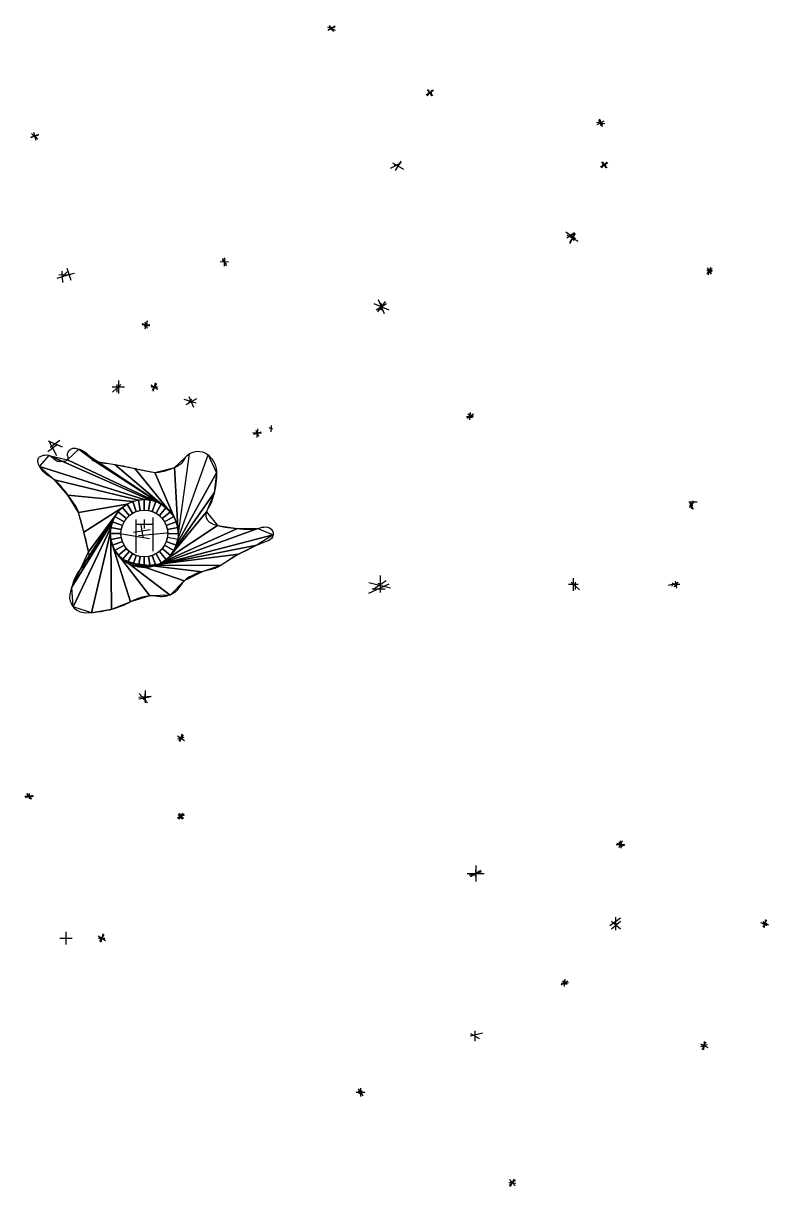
# Model space of a CAD drawing. Extents: x -179.76 to -178.66, y 2612.16 to 2613.15.
# Drawn here: x -179.293 to -178.655, y 2612.156 to 2613.152 of the extents above; entities that cross this region are included whole.
import ezdxf

# ---------------------------------------------------------------- set-up
doc = ezdxf.new("R2010")
doc.units = 0
doc.header["$LTSCALE"] = 30
doc.header["$MEASUREMENT"] = 0
doc.layers.get('0').update_dxf_attribs({"linetype": 'CONTINUOUS'})
doc.layers.add('3D', color=4, linetype='CONTINUOUS')

# ---------------------------------------------------------------- blocks, each defined once
blk = doc.blocks.new('3DBR-WT')
at = {"color": 33}
for p, q in [((0, 0.5), (0, -0.5)), ((-0.5, 0), (0.5, 0))]:
    blk.add_line(p, q, dxfattribs=at)

msp = doc.modelspace()

# ---------------------------------------------------------------- linework, layer by layer
at = {"layer": '3D', "color": 33}
msp.add_lwpolyline([(-179.1352712570708, 2612.78286318038, -0.1178321655294738), (-179.1298884419745, 2612.775823535891, -0.1098616197025378), (-179.1280093033208, 2612.766523784442, -0.03643656478850763), (-179.1289972984784, 2612.755850929914, -0.03418399520617336), (-179.1316402801958, 2612.744737923192, -0.07031721240663195), (-179.135378309575, 2612.736843682188, 0.1214042700675806), (-179.1370867455082, 2612.73202950413, 0.1056748753681054), (-179.1367611265979, 2612.729112888018, 0.1056299176773579), (-179.1352712570708, 2612.726583038817, 0.1178704802658496), (-179.1313488889635, 2612.723937271419, 0.05028871205319218), (-179.1207473495708, 2612.721136573505, 0.0186631423736942), (-179.1110815477572, 2612.719966535138, 0.01496951588104406), (-179.0989614883208, 2612.719321085067, 0.08714684551963757), (-179.0906477348775, 2612.720582576579, -0.118281299572246), (-179.0844375808207, 2612.721136573505, -0.3256148979215517), (-179.079557753843, 2612.716346930672, -0.3261032620843909), (-179.0826220923832, 2612.71024364288, -0.03227319937646211), (-179.0884103197521, 2612.707724434707, 0.02710570168732045), (-179.0953305114458, 2612.704797177567, 0.002318028721211874), (-179.1096206189296, 2612.69773474495, 0.008478079840927234), (-179.1134853958208, 2612.69571973538, 0.03634363996559699), (-179.1176480998671, 2612.693050313565, -0.02203929914532908), (-179.1243783264458, 2612.68845778163, -0.0927442067181413), (-179.135158019901, 2612.68427961899, 0.0692030807816751), (-179.1497951645707, 2612.679380339443, 0.1478664373438005), (-179.1593351638893, 2612.67040725705, -0.1721518168493673), (-179.1679500489458, 2612.663040943505, -0.1327210153150172), (-179.1785956055201, 2612.661945207893, 0.1088415021332968), (-179.1915513986333, 2612.661225455067, 0.05380530011571413), (-179.2009909160365, 2612.657457009904, -0.04064136659242989), (-179.2133372598832, 2612.65214801288, -0.08139523190763823), (-179.2401922231056, 2612.647747124265, -0.2213318317449878), (-179.2496470286333, 2612.65214801288, -0.07992170799693443), (-179.2525833286263, 2612.657046383329, -0.1083130962065831), (-179.2532780055083, 2612.661225455067, -0.04851678753332027), (-179.2525469502675, 2612.666128189521, -0.02389033116493227), (-179.2496470286333, 2612.675749362567, -0.1376741168601891), (-179.2401808511493, 2612.689174394868, 0.2648665322594673), (-179.2369386095708, 2612.697535223817, 0.01769256372157511), (-179.2378514557863, 2612.702459733415, 0.007549720602627568), (-179.2405695864458, 2612.713874619755, 0.004346226018042666), (-179.2442985897389, 2612.72803126018, 0.01049676499467845), (-179.2460160517583, 2612.733844992567, 0.07005552843921521), (-179.2488900703302, 2612.739823332233, 0.02356237193278814), (-179.2605399592583, 2612.755630853817, 0.09024132341738819), (-179.2710456680051, 2612.764634658967, -0.1185014879050571), (-179.2786948436332, 2612.771970249755, -0.08154012300615145), (-179.2805316121348, 2612.776223031211, -0.1266965965316334), (-179.2805103320707, 2612.779232203505, -0.2152412148618608), (-179.278579467137, 2612.781604681025, -0.1164338214658533), (-179.2732483783207, 2612.78286318038, -0.2285497834965858), (-179.2679264120979, 2612.780296438134, 0.2140173120384511), (-179.2623554476958, 2612.777416715067, 0.07524006270704661), (-179.2569029005707, 2612.777935069009, 0.1907591750189915), (-179.2550934939458, 2612.779232203505, 0.2745625809819373), (-179.25500167233, 2612.781787357266, -0.2384995356982396), (-179.2550934939458, 2612.784678668817, -0.0874453114444467), (-179.2534221336683, 2612.787065181583, -0.1102439031570463), (-179.2514625170708, 2612.788309645692, -0.1367407487079785), (-179.2484195784619, 2612.788536459854, -0.06456033934224276), (-179.2423850748833, 2612.786494157255, -0.1442357611240256), (-179.2363295709412, 2612.780945201366, 0.2017082182159239), (-179.2314921442583, 2612.777416715067, 0.0265857284324761), (-179.2234472088592, 2612.775961413307, -0.01561598696344592), (-179.2097062830082, 2612.773785738192, -0.01291147301305656), (-179.1955361141432, 2612.770704939272, 0.01629287802469687), (-179.1842894448833, 2612.76833927288, 0.1007228964055242), (-179.1747363131195, 2612.768587998681, 0.06387402418735454), (-179.1606880951958, 2612.773785738192, 0.158891974589149), (-179.1551129399333, 2612.779492897821, -0.1713561989270116), (-179.1497951645707, 2612.784678668817, -0.1403534412130715), (-179.1422641844059, 2612.785851785037, -0.1406801254822635)], format="xyb", close=True, dxfattribs=at)
for centre, radius in [((-179.1897359101958, 2612.715690108193, 0.1016673525), 0.029047815), ((-179.1897359101958, 2612.715690108193, 0.1016673525), 0.029047815), ((-179.1897359101958, 2612.715690108193, 0.4357172249999999), 0.0199703728125)]:
    msp.add_circle(centre, radius, dxfattribs=at)

# ---------------------------------------------------------------- block references
at = {"color": 33, "extrusion": (-0.1917569595999294, 0.5099901197327226, 0.8385340459516204), "xscale": 0.00726195375, "yscale": 0.00726195375, "zscale": 0.00726195375, "rotation": 102.9605191082395}
for p in [(-752.1085682117048, -2103.343522756998, 1367.797792115401), (-752.1679391004352, -2103.205243602346, 1367.861700286604), (-752.1679391004352, -2103.205243602346, 1367.861700286604), (-752.2857285260939, -2103.187293952795, 1367.687233469017)]:
    msp.add_blockref('3DBR-WT', p, dxfattribs=at)
at = {"color": 33, "extrusion": (-0.410350755296389, 0.9099017912601183, -0.0607535010457096), "xscale": 0.00726195375, "yscale": 0.00726195375, "zscale": 0.00726195375, "rotation": 124.2579133163286}
msp.add_blockref('3DBR-WT', (-911.0904108477446, 150.1311427421253, 2451.115455554323), dxfattribs=at)
at = {"color": 33, "extrusion": (0.4443624454314731, 0.8458164228045264, -0.2951890851713792), "xscale": 0.00726195375, "yscale": 0.00726195375, "zscale": 0.00726195375, "rotation": 163.761097688309}
msp.add_blockref('3DBR-WT', (1373.830425655359, 659.188356645789, 2130.411402810097), dxfattribs=at)
at = {"color": 33, "extrusion": (0.5927858199302383, 0.746571406358301, -0.3020531524381492), "xscale": 0.00726195375, "yscale": 0.00726195375, "zscale": 0.00726195375, "rotation": 200.8324845131987}
for p in [(1765.043119959419, 585.54421119282, 1844.460706510295), (1764.888115206971, 585.427484476167, 1844.544274503528)]:
    msp.add_blockref('3DBR-WT', p, dxfattribs=at)
at = {"color": 33, "extrusion": (0.6574158049311837, -0.2531972524557506, 0.7097151617202091), "xscale": 0.00726195375, "yscale": 0.00726195375, "zscale": 0.00726195375, "rotation": 240.0289235614486}
for p in [(2374.175154000094, 785.8037874356215, -778.5109390486506), (2374.171214823736, 785.5932125220926, -778.4942687806029)]:
    msp.add_blockref('3DBR-WT', p, dxfattribs=at)
at = {"color": 33, "extrusion": (0.4222830996260217, -0.07756791923729095, -0.9031390821326671), "xscale": 0.00726195375, "yscale": 0.00726195375, "zscale": 0.00726195375, "rotation": 144.361129847926}
msp.add_blockref('3DBR-WT', (2537.76554169383, -584.8681142270477, -278.8611056412291), dxfattribs=at)
at = {"color": 33, "extrusion": (0.2683277408291774, 0.7465947441556352, -0.6087663849956657), "xscale": 0.00726195375, "yscale": 0.00726195375, "zscale": 0.00726195375, "rotation": 163.1280918156381}
msp.add_blockref('3DBR-WT', (1052.057445900675, 1460.770379394717, 1902.475545465823), dxfattribs=at)
at = {"color": 33, "extrusion": (0.8062754285767796, 0.5488457945728065, 0.2206540891374438), "xscale": 0.00726195375, "yscale": 0.00726195375, "zscale": 0.00726195375, "rotation": 131.1254361014199}
msp.add_blockref('3DBR-WT', (2260.70669155691, -291.1187978183193, 1290.171799488018), dxfattribs=at)
at = {"color": 33, "extrusion": (-0.1684463091054405, 0.01496691337910554, 0.9855971958425291), "xscale": 0.00726195375, "yscale": 0.00726195375, "zscale": 0.00726195375, "rotation": 21.18307236515673}
msp.add_blockref('3DBR-WT', (-2586.933890667768, -403.767646244864, 70.33088485659148), dxfattribs=at)
at = {"color": 33, "extrusion": (0.6491655498168756, 0.7339193918806861, 0.1998659929863947), "xscale": 0.00726195375, "yscale": 0.00726195375, "zscale": 0.00726195375, "rotation": 180.0392254405069}
msp.add_blockref('3DBR-WT', (1865.52536163395, -366.4341272753049, 1801.594531428425), dxfattribs=at)
at = {"color": 33, "extrusion": (-0.1915575951112876, 0.8706819174795908, 0.4530106911864697), "xscale": 0.00726195375, "yscale": 0.00726195375, "zscale": 0.00726195375, "rotation": 111.288043952386}
msp.add_blockref('3DBR-WT', (-386.3710007481232, -1172.619798249282, 2309.952804439735), dxfattribs=at)
at = {"color": 33, "extrusion": (-0.4217716101187582, 0.8954710278749126, -0.1422685739524982), "xscale": 0.010892930625, "yscale": 0.010892930625, "zscale": 0.010892930625, "rotation": 165.8454724314171}
msp.add_blockref('3DBR-WT', (-951.5140724843014, 348.1127309489958, 2415.243079844903), dxfattribs=at)
at = {"color": 33, "extrusion": (0.2084632399537618, 0.477969576583166, 0.8532808221499469), "xscale": 0.010892930625, "yscale": 0.010892930625, "zscale": 0.010892930625, "rotation": 172.4107346301187}
for p in [(1208.672554309108, -1982.174976096616, 1212.456418622987), (1208.511343700578, -1982.24880530521, 1212.341546534077)]:
    msp.add_blockref('3DBR-WT', p, dxfattribs=at)
at = {"color": 33, "extrusion": (0.1960469640389209, 0.7350259138895946, -0.6490781877415756), "xscale": 0.010892930625, "yscale": 0.010892930625, "zscale": 0.010892930625, "rotation": 207.6629289229558}
msp.add_blockref('3DBR-WT', (846.1784153930988, 1609.446969911574, 1885.008725895895), dxfattribs=at)
at = {"color": 43, "extrusion": (0.8969474060253562, -0.2155293988441457, -0.3860471850153372), "xscale": 0.010892930625, "yscale": 0.010892930625, "zscale": 0.010892930625, "rotation": 19.25511634242303}
msp.add_blockref('3DBR-WT', (2498.867972482811, -302.0475723984932, -723.8840649906458), dxfattribs=at)
at = {"color": 33, "extrusion": (0.2403897782055859, 0.8730484231694043, 0.4242631321900194), "xscale": 0.00726195375, "yscale": 0.00726195375, "zscale": 0.00726195375, "rotation": 129.8433600272131}
msp.add_blockref('3DBR-WT', (866.3432130278464, -1047.669022764504, 2238.62026600119), dxfattribs=at)
at = {"color": 33, "extrusion": (0.1361690593235501, 0.04486680004398027, 0.9896691151777713), "xscale": 0.00726195375, "yscale": 0.00726195375, "zscale": 0.00726195375, "rotation": 158.742023063172}
for p in [(2537.758832500959, -640.7386937344123, 93.89181958972094), (2537.611102355322, -640.710026137547, 93.9557277609233)]:
    msp.add_blockref('3DBR-WT', p, dxfattribs=at)
at = {"color": 33, "extrusion": (0.8808040543917307, 0.4715320610161942, -0.04291541915103692), "xscale": 0.00726195375, "yscale": 0.00726195375, "zscale": 0.00726195375, "rotation": 189.3222878188156}
msp.add_blockref('3DBR-WT', (2388.156627646371, 47.20527709498062, 1074.272415644229), dxfattribs=at)
at = {"color": 33, "extrusion": (-0.1966196749543218, 0.9050923532295442, 0.3770259083223096), "xscale": 0.010892930625, "yscale": 0.010892930625, "zscale": 0.010892930625, "rotation": 152.8424085510652}
msp.add_blockref('3DBR-WT', (-379.5173331254584, -976.1238059453058, 2400.567227000252), dxfattribs=at)
at = {"color": 33, "extrusion": (0.5468421520493226, -0.3149873643907133, 0.775723288947971), "xscale": 0.010892930625, "yscale": 0.010892930625, "zscale": 0.010892930625, "rotation": 220.4670073157048}
msp.add_blockref('3DBR-WT', (2174.705700597524, 1132.810719104704, -920.304294275231), dxfattribs=at)
at = {"color": 33, "extrusion": (-0.415956101723035, -0.2976639616241985, 0.8592884773983436), "xscale": 0.010892930625, "yscale": 0.010892930625, "zscale": 0.010892930625, "rotation": 69.70256870607288}
msp.add_blockref('3DBR-WT', (-2229.216392947133, 1181.883265439146, -702.3677396896032), dxfattribs=at)
at = {"color": 43, "extrusion": (0.6572513731490627, -0.4581082626952241, -0.5984625737203916), "xscale": 0.00726195375, "yscale": 0.00726195375, "zscale": 0.00726195375, "rotation": 336.9289942650994}
msp.add_blockref('3DBR-WT', (2041.427823129196, -981.2927753673526, -1314.925748184368), dxfattribs=at)
at = {"color": 43, "extrusion": (0.7446896705611696, 0.6265992363924762, -0.2298057691004783), "xscale": 0.00726195375, "yscale": 0.00726195375, "zscale": 0.00726195375, "rotation": 30.31837055124326}
msp.add_blockref('3DBR-WT', (2114.395617491416, 355.925971729428, 1504.008200328029), dxfattribs=at)
at = {"color": 43, "extrusion": (0.7393161345103388, -0.6375217698761749, 0.2167432725291375), "xscale": 0.00726195375, "yscale": 0.00726195375, "zscale": 0.00726195375, "rotation": 60.35558399222936}
msp.add_blockref('3DBR-WT', (1862.124608402742, 399.9296477001528, -1797.75999814874), dxfattribs=at)
at = {"color": 33, "extrusion": (0.9353998882291523, 0.3459451465590896, -0.07313688996053419), "xscale": 0.0145239075, "yscale": 0.0145239075, "zscale": 0.0145239075, "rotation": 154.2253582577254}
msp.add_blockref('3DBR-WT', (2512.764612946599, 54.84227692393864, 736.437688689007), dxfattribs=at)
at = {"color": 33, "extrusion": (0.0804541898073125, 0.6994391279834323, 0.7101493009137054), "xscale": 0.0145239075, "yscale": 0.0145239075, "zscale": 0.0145239075, "rotation": 157.6977738429751}
msp.add_blockref('3DBR-WT', (476.4004183721561, -1828.288266203901, 1813.763711670419), dxfattribs=at)
at = {"color": 43, "extrusion": (0.5818725216199777, -0.7158155764757725, -0.3860471850153372), "xscale": 0.010892930625, "yscale": 0.010892930625, "zscale": 0.010892930625, "rotation": 19.25511634242303}
for p in [(1509.257556209225, -825.5401467357698, -1974.831445944015), (1509.014604082324, -825.4331832758371, -1974.413453682403)]:
    msp.add_blockref('3DBR-WT', p, dxfattribs=at)
at = {"color": 33, "extrusion": (0.9367983826484155, 0.08147856150886397, -0.3402499585330745), "xscale": 0.00726195375, "yscale": 0.00726195375, "zscale": 0.00726195375, "rotation": 230.4760656452216}
msp.add_blockref('3DBR-WT', (2618.593117050516, 17.3157304837748, 44.66181849517203), dxfattribs=at)
at = {"color": 33, "extrusion": (0.174857684447731, -0.9387707021491584, 0.2968743151166059), "xscale": 0.00726195375, "yscale": 0.00726195375, "zscale": 0.00726195375, "rotation": 243.9329365355438}
msp.add_blockref('3DBR-WT', (302.2963553121677, 773.3638266677164, -2483.918221356062), dxfattribs=at)
at = {"color": 33, "extrusion": (0.3543872458168733, -0.0003771529753316705, 0.935098678085882), "xscale": 0.00726195375, "yscale": 0.00726195375, "zscale": 0.00726195375, "rotation": 162.5460231291308}
msp.add_blockref('3DBR-WT', (2612.701767271021, 170.5439884315827, -63.47163560637085), dxfattribs=at)
at = {"color": 33, "extrusion": (0.2346665340436396, 5.131669293355531e-18, 0.9720759321163884), "xscale": 0.010892930625, "yscale": 0.010892930625, "zscale": 0.010892930625, "rotation": 270}
for p in [(2612.840958810378, 174.3340928693838, -41.5310885099267), (2612.3699166004, 174.4829676689319, -41.10549916800088)]:
    msp.add_blockref('3DBR-WT', p, dxfattribs=at)
at = {"color": 33, "extrusion": (-0.7471061552459904, 0.5268220142029963, 0.4053282103982547), "xscale": 0.010892930625, "yscale": 0.010892930625, "zscale": 0.010892930625, "rotation": 150.109227871499}
msp.add_blockref('3DBR-WT', (-2032.064844762121, -669.1890452034144, 1510.611935948634), dxfattribs=at)
at = {"color": 33, "extrusion": (0.1670798116368708, 0.9677097034833376, 0.18873861906769), "xscale": 0.00726195375, "yscale": 0.00726195375, "zscale": 0.00726195375, "rotation": 222.4517468509317}
for p in [(621.111430032961, -479.5462210596901, 2498.659691962155), (621.075480218143, -479.0165954947115, 2498.281042877622)]:
    msp.add_blockref('3DBR-WT', p, dxfattribs=at)
at = {"color": 33, "extrusion": (-0.1367626715324936, -0.1530205042272234, 0.9787137972672816), "xscale": 0.00726195375, "yscale": 0.00726195375, "zscale": 0.00726195375}
for p, rotation in [((-1874.763650517181, 1789.953798882791, -374.6610407437317), 9.170012783110588), ((-1874.483191215839, 1789.672889077145, -374.1437371395832), 9.17001278311059)]:
    msp.add_blockref('3DBR-WT', p, dxfattribs=dict(at, rotation=rotation))
at = {"color": 33, "extrusion": (0.8681885135354394, -0.2478913669635827, 0.4298820479504239), "xscale": 0.00726195375, "yscale": 0.00726195375, "zscale": 0.00726195375, "rotation": 276.9976531664}
for p in [(2463.238266824362, 383.0517278484601, -802.977495033983), (2462.773013381767, 383.4197415447889, -802.7067997976928)]:
    msp.add_blockref('3DBR-WT', p, dxfattribs=at)
at = {"color": 33, "extrusion": (0.2251834228333638, 0.909115596025396, 0.3504301059333219), "xscale": 0.010892930625, "yscale": 0.010892930625, "zscale": 0.010892930625, "rotation": 170.7594236973477}
msp.add_blockref('3DBR-WT', (802.0963354549971, -872.7129030373483, 2335.376787901752), dxfattribs=at)
at = {"color": 33, "extrusion": (0.4307149884340321, -0.204923391691919, 0.8789146729209565), "xscale": 0.010892930625, "yscale": 0.010892930625, "zscale": 0.010892930625, "rotation": 232.5496049385053}
msp.add_blockref('3DBR-WT', (2282.432263276941, 1129.2870679557, -611.7031187876863), dxfattribs=at)
at = {"color": 43, "extrusion": (0.2441332186452781, -0.7630475210692069, -0.5984625737203916), "xscale": 0.00726195375, "yscale": 0.00726195375, "zscale": 0.00726195375, "rotation": 336.9289942650994}
for p in [(625.7966151894495, -1521.302892813889, -2037.850334472573), (625.725877115949, -1521.062233366592, -2037.423411055695)]:
    msp.add_blockref('3DBR-WT', p, dxfattribs=at)
at = {"color": 43, "extrusion": (0.9721588289852876, 0.04578776817111673, -0.2298057691004783), "xscale": 0.00726195375, "yscale": 0.00726195375, "zscale": 0.00726195375, "rotation": 30.31837055124326}
for p in [(2618.340112125816, -12.05725759048329, -54.47532238387726), (2617.852355535841, -12.1049768389451, -54.40460583167177)]:
    msp.add_blockref('3DBR-WT', p, dxfattribs=at)
at = {"color": 43, "extrusion": (0.2004175081843965, -0.9554345483739414, 0.2167432725291375), "xscale": 0.00726195375, "yscale": 0.00726195375, "zscale": 0.00726195375, "rotation": 60.35558399222936}
for p in [(361.3048324413465, 562.9741954013072, -2532.061759583134), (361.2843881594288, 562.8066256497714, -2531.596263226326)]:
    msp.add_blockref('3DBR-WT', p, dxfattribs=at)
at = {"color": 33, "extrusion": (0.3376194645238667, -0.878937771394693, 0.3368701399506165), "xscale": 0.00726195375, "yscale": 0.00726195375, "zscale": 0.00726195375, "rotation": 256.9136387009785}
msp.add_blockref('3DBR-WT', (769.7093809292716, 844.3368830596495, -2356.57586764862), dxfattribs=at)
at = {"color": 33, "extrusion": (0.9365610024336878, 0.3256290168373111, -0.129688982238168), "xscale": 0.00726195375, "yscale": 0.00726195375, "zscale": 0.00726195375, "rotation": 228.828771088197}
msp.add_blockref('3DBR-WT', (2526.704656815336, 90.45822540721795, 682.9260647047618), dxfattribs=at)
at = {"color": 33, "extrusion": (0.8484840076786869, 0.1177834262428006, 0.5159476264273543), "xscale": 0.0054464653125, "yscale": 0.0054464653125, "zscale": 0.0054464653125, "rotation": 163.4784469574015}
msp.add_blockref('3DBR-WT', (2612.6124248834, -92.79906001572252, 156.4230092406553), dxfattribs=at)
at = {"color": 33, "extrusion": (0.05800630462353634, 0.8312122645832348, 0.5529208260052536), "xscale": 0.0145239075, "yscale": 0.0145239075, "zscale": 0.0145239075, "rotation": 147.6328993222503}
msp.add_blockref('3DBR-WT', (360.7229084594696, -1433.519477313724, 2161.879091376335), dxfattribs=at)
at = {"color": 33, "extrusion": (0.683943788444777, 0.2317696986497364, 0.691739619391297), "xscale": 0.0145239075, "yscale": 0.0145239075, "zscale": 0.0145239075, "rotation": 192.9503928481637}
msp.add_blockref('3DBR-WT', (2532.101430299347, -461.975637260507, 483.5733317676555), dxfattribs=at)
at = {"color": 33, "extrusion": (0.8028475927797843, 0.5003584470672912, 0.3241560846507658), "xscale": 0.00726195375, "yscale": 0.00726195375, "zscale": 0.00726195375, "rotation": 258.578621583154}
msp.add_blockref('3DBR-WT', (2311.890921055046, -398.1023386328047, 1164.056008310397), dxfattribs=at)
at = {"color": 33, "extrusion": (0.8852540198770542, -0.1530205042272231, -0.4392152610936494), "xscale": 0.00726195375, "yscale": 0.00726195375, "zscale": 0.00726195375, "rotation": 232.4263291161085}
for p in [(2544.118842602025, -272.1570839514027, -558.3380067106166), (2544.049827725105, -272.290811187984, -558.2740985394142)]:
    msp.add_blockref('3DBR-WT', p, dxfattribs=at)
at = {"color": 33, "extrusion": (0, 0.9677097034833376, 0.2520673120104843), "xscale": 0.00726195375, "yscale": 0.00726195375, "zscale": 0.00726195375, "rotation": 180}
msp.add_blockref('3DBR-WT', (178.7208640699056, -657.8818924527515, 2528.560111732359), dxfattribs=at)
at = {"color": 33, "extrusion": (-0.5748010657580057, -0.1907914912274274, 0.7957401219485387), "xscale": 0.029047815, "yscale": 0.029047815, "zscale": 0.029047815, "rotation": 67.3575771104408}
msp.add_blockref('3DBR-WT', (-2536.1340714904, 519.882160019433, -395.1324942952207), dxfattribs=at)
at = {"color": 33, "extrusion": (0.5506806867652528, -0.1210726925164789, 0.8258887239516954), "xscale": 0.029047815, "yscale": 0.029047815, "zscale": 0.029047815, "rotation": 284.9070012965421}
msp.add_blockref('3DBR-WT', (2513.292475215894, 608.1299716098043, -414.6386694933728), dxfattribs=at)
at = {"color": 33, "extrusion": (-0.1181823878822876, 0.7090943272937256, 0.6951389488399418), "xscale": 0.0145239075, "yscale": 0.0145239075, "zscale": 0.0145239075, "rotation": 180}
msp.add_blockref('3DBR-WT', (-252.7743313672634, -1811.666983494875, 1874.132510872679), dxfattribs=at)
at = {"color": 33, "extrusion": (0, -0.8450180930575099, 0.5347377136554421), "xscale": 0.0145239075, "yscale": 0.0145239075, "zscale": 0.0145239075}
msp.add_blockref('3DBR-WT', (-179.1897359101957, 1397.488407388478, -2207.566999887928), dxfattribs=at)
at = {"color": 33, "extrusion": (0.9623651928460858, 2.337141312654084e-16, -0.2717595179534952), "xscale": 0.0145239075, "yscale": 0.0145239075, "zscale": 0.0145239075, "rotation": 270.0000000000001}
msp.add_blockref('3DBR-WT', (2612.672546964376, -47.94233764839586, -172.4495804968132), dxfattribs=at)
at = {"color": 33, "extrusion": (0.31719616261656, -0.9306547786307738, 0.1823959359005412), "xscale": 0.02178586125, "yscale": 0.02178586125, "zscale": 0.02178586125, "rotation": 298.1534799114829}
msp.add_blockref('3DBR-WT', (673.4479898081879, 462.3050845902183, -2488.135083729405), dxfattribs=at)
at = {"color": 33, "extrusion": (0.005161042573815188, 0.910900722850481, 0.4125933067198526), "xscale": 0.02178586125, "yscale": 0.02178586125, "zscale": 0.02178586125, "rotation": 149.4157343852042}
msp.add_blockref('3DBR-WT', (193.7885783392204, -1076.873041417963, 2379.260493142271), dxfattribs=at)
at = {"color": 33, "extrusion": (0.6702332346818977, 3.201589547484125e-16, -0.7421505313127792), "xscale": 0.010892930625, "yscale": 0.010892930625, "zscale": 0.010892930625, "rotation": 270.0000000000001}
msp.add_blockref('3DBR-WT', (2612.67201315216, -132.2590183157411, -120.3566885307297), dxfattribs=at)
at = {"color": 33, "extrusion": (0.7561460388278205, 0.5268220142029963, 0.3882032113675696), "xscale": 0.010892930625, "yscale": 0.010892930625, "zscale": 0.010892930625, "rotation": 299.0237646842729}
msp.add_blockref('3DBR-WT', (2245.905633567538, -522.2157191147173, 1241.461053967695), dxfattribs=at)
at = {"color": 33, "extrusion": (0.3018497203678028, -0.8965542811775341, 0.3241560846507658), "xscale": 0.00726195375, "yscale": 0.00726195375, "zscale": 0.00726195375, "rotation": 258.578621583154}
msp.add_blockref('3DBR-WT', (664.2526274310768, 821.6761197604728, -2396.167784161624), dxfattribs=at)
at = {"color": 33, "extrusion": (0.06157955127127383, 0.9677097034833377, -0.2444297212890021), "xscale": 0.00726195375, "yscale": 0.00726195375, "zscale": 0.00726195375, "rotation": 345.4076504786643}
msp.add_blockref('3DBR-WT', (344.2947801513781, 635.114908691088, 2517.159497931024), dxfattribs=at)
at = {"color": 33, "extrusion": (0.2346665340436396, -0.2715107212143566, 0.9333882075886781), "xscale": 0.010892930625, "yscale": 0.010892930625, "zscale": 0.010892930625, "rotation": 321.1059511277138}
msp.add_blockref('3DBR-WT', (1572.812269013625, 1954.5004673047, -750.9017797792571), dxfattribs=at)
at = {"color": 33, "extrusion": (-0.7471061552459904, -0.6413760879639615, 0.1745540219576696), "xscale": 0.010892930625, "yscale": 0.010892930625, "zscale": 0.010892930625, "rotation": 11.49321829758079}
msp.add_blockref('3DBR-WT', (-2099.024390205072, 273.8362284782331, -1541.676869034532), dxfattribs=at)
at = {"color": 33, "extrusion": (0.2346665340436396, -0.7742743701643401, -0.5877336280208577), "xscale": 0.010892930625, "yscale": 0.010892930625, "zscale": 0.010892930625, "rotation": 10.10015362518251}
msp.add_blockref('3DBR-WT', (586.2923152496828, -1499.609082607566, -2065.21002630825), dxfattribs=at)
at = {"color": 33, "extrusion": (0.1670798116368708, 0.876479129733665, 0.4515181853311169), "xscale": 0.00726195375, "yscale": 0.00726195375, "zscale": 0.00726195375, "rotation": 225.5047200223643}
msp.add_blockref('3DBR-WT', (665.1987038502057, -1143.018890849452, 2260.196053724022), dxfattribs=at)
at = {"color": 33, "extrusion": (-0.1367626715324936, -0.4202951740960578, 0.8970217044792504), "xscale": 0.00726195375, "yscale": 0.00726195375, "zscale": 0.00726195375, "rotation": 344.2647613563728}
msp.add_blockref('3DBR-WT', (-978.7572674082612, 2179.052238468809, -1072.955383616647), dxfattribs=at)
at = {"color": 33, "extrusion": (0.8681885135354394, -0.3580959594433121, 0.3435345525496642), "xscale": 0.00726195375, "yscale": 0.00726195375, "zscale": 0.00726195375, "rotation": 293.6151823163863}
msp.add_blockref('3DBR-WT', (2346.851293511291, 399.7230435999232, -1090.861217695421), dxfattribs=at)
at = {"color": 33, "extrusion": (-0.1367626715324936, -0.6870427409772174, -0.713630327092261), "xscale": 0.00726195375, "yscale": 0.00726195375, "zscale": 0.00726195375, "rotation": 319.907806254733}
for p in [(-685.8736386348344, -1803.114811530623, -1770.764959973482), (-685.7430732464114, -1803.189636034537, -1770.701051802279)]:
    msp.add_blockref('3DBR-WT', p, dxfattribs=at)
at = {"color": 33, "extrusion": (0, -0.7858694664746831, 0.6183924172099761), "xscale": 0.00726195375, "yscale": 0.00726195375, "zscale": 0.00726195375}
msp.add_blockref('3DBR-WT', (-179.2881877495323, 1615.976199579213, -2052.737412172391), dxfattribs=at)
at = {"color": 33, "extrusion": (-0.7205704774930582, -0.684869337939467, 0.1083151739867604), "xscale": 0.00726195375, "yscale": 0.00726195375, "zscale": 0.00726195375, "rotation": 329.5912363473225}
msp.add_blockref('3DBR-WT', (-2017.14056564933, 181.4159283175562, -1659.965787168448), dxfattribs=at)
at = {"color": 33, "extrusion": (0.1670798116368708, -0.7354271273306027, 0.6566820211713165), "xscale": 0.00726195375, "yscale": 0.00726195375, "zscale": 0.00726195375, "rotation": 32.09996310982746}
msp.add_blockref('3DBR-WT', (404.0662855256892, 1699.339012448516, -1950.921833014709), dxfattribs=at)
at = {"color": 33, "extrusion": (0.8681885135354394, -0.192528745212063, -0.4573635176008169), "xscale": 0.00726195375, "yscale": 0.00726195375, "zscale": 0.00726195375, "rotation": 37.53850914071077}
msp.add_blockref('3DBR-WT', (2511.725492850256, -338.2806354781446, -658.7259681294952), dxfattribs=at)
at = {"color": 33, "extrusion": (0.2254708996357701, 0.9677097034833376, 0.1126978402704652), "xscale": 0.00726195375, "yscale": 0.00726195375, "zscale": 0.00726195375, "rotation": 244.1872508070455}
msp.add_blockref('3DBR-WT', (766.927166832592, -281.1686040384474, 2487.895912937467), dxfattribs=at)
at = {"color": 33, "extrusion": (0.1072090664212188, 0.500358447067291, 0.8591551900125491), "xscale": 0.00726195375, "yscale": 0.00726195375, "zscale": 0.00726195375, "rotation": 194.0033326178132}
msp.add_blockref('3DBR-WT', (722.1475425283585, -2161.99259375681, 1288.856116133487), dxfattribs=at)
at = {"color": 33, "extrusion": (0.8143008349925451, -0.1530205042272233, 0.5599097029133269), "xscale": 0.00726195375, "yscale": 0.00726195375, "zscale": 0.00726195375, "rotation": 242.774272135853}
for p in [(2534.492237680005, 369.3552026048302, -544.7797428156539), (2534.448366137234, 369.2112536042263, -544.7158346444515)]:
    msp.add_blockref('3DBR-WT', p, dxfattribs=at)
at = {"color": 33, "extrusion": (0.6822153932756291, -0.2436524649529453, 0.6893588568373751), "xscale": 0.0145239075, "yscale": 0.0145239075, "zscale": 0.0145239075, "rotation": 297.3881534964867}
msp.add_blockref('3DBR-WT', (2400.05190957499, 722.4215445373591, -758.0444873504339), dxfattribs=at)
at = {"color": 33, "extrusion": (0, -0.7882129343543832, 0.615402608148887), "xscale": 0.0145239075, "yscale": 0.0145239075, "zscale": 0.0145239075}
msp.add_blockref('3DBR-WT', (-178.906548289099, 1608.301733311437, -2058.672262181475), dxfattribs=at)
at = {"color": 33, "extrusion": (0.02853391040627325, 0.5268220142029962, 0.8494965457893425), "xscale": 0.010892930625, "yscale": 0.010892930625, "zscale": 0.010892930625, "rotation": 227.8065134800904}
msp.add_blockref('3DBR-WT', (319.8104561258403, -2207.276060776314, 1371.916222954562), dxfattribs=at)
at = {"color": 43, "extrusion": (0.5818725216199777, -0.8104919301981993, 0.06728446824643644), "xscale": 0.010892930625, "yscale": 0.010892930625, "zscale": 0.010892930625, "rotation": 359.0671906038673}
msp.add_blockref('3DBR-WT', (1378.292153217624, 150.6927295193775, -2221.287470834621), dxfattribs=at)
at = {"color": 33, "extrusion": (0.9744272057331241, 1.424780136110708e-16, 0.2247034061315846), "xscale": 0.010892930625, "yscale": 0.010892930625, "zscale": 0.010892930625, "rotation": 270}
msp.add_blockref('3DBR-WT', (2612.382186775697, 41.04156183275757, -174.0149046024683), dxfattribs=at)
at = {"color": 33, "extrusion": (0.2435246350344833, 0.9677097034833376, -0.06506674969223859), "xscale": 0.00726195375, "yscale": 0.00726195375, "zscale": 0.00726195375, "rotation": 284.4969064416657}
msp.add_blockref('3DBR-WT', (810.7882388470503, 162.9206065512136, 2484.459723687302), dxfattribs=at)
at = {"color": 33, "extrusion": (0.7726859185280549, -0.2478913669635825, -0.5843854391524334), "xscale": 0.00726195375, "yscale": 0.00726195375, "zscale": 0.00726195375, "rotation": 259.3813837209537}
msp.add_blockref('3DBR-WT', (2432.927408510737, -565.0294409472543, -786.172224576877), dxfattribs=at)
at = {"color": 43, "extrusion": (-0.7471061552459904, -0.3678908782770302, 0.553614210867197), "xscale": 0.010892930625, "yscale": 0.010892930625, "zscale": 0.010892930625, "rotation": 48.34798646664778}
msp.add_blockref('3DBR-WT', (-2422.596362248931, 550.7562316165727, -826.8870607829017), dxfattribs=at)
at = {"color": 43, "extrusion": (0.2346665340436396, -0.9697445117827374, 0.06728446824643644), "xscale": 0.010892930625, "yscale": 0.010892930625, "zscale": 0.010892930625, "rotation": 359.0671906038673}
msp.add_blockref('3DBR-WT', (440.5217034123858, 174.5444924291517, -2575.175536026466), dxfattribs=at)
at = {"color": 43, "extrusion": (0.2004175081843965, -0.04962936115301468, 0.9784527320850512), "xscale": 0.00726195375, "yscale": 0.00726195375, "zscale": 0.00726195375, "rotation": 347.1611437772423}
msp.add_blockref('3DBR-WT', (2492.732909729408, 784.3028232820967, -164.5801134422317), dxfattribs=at)
at = {"color": 43, "extrusion": (0.9721588289852876, -0.0870797569459149, -0.2175415527116479), "xscale": 0.00726195375, "yscale": 0.00726195375, "zscale": 0.00726195375, "rotation": 356.3562979148035}
msp.add_blockref('3DBR-WT', (2585.916951864799, -88.54162477957763, -401.4085080521029), dxfattribs=at)
at = {"color": 43, "extrusion": (0.2441332186452781, -0.9660172540865262, -0.08490957755768705), "xscale": 0.00726195375, "yscale": 0.00726195375, "zscale": 0.00726195375, "rotation": 327.3187683639337}
msp.add_blockref('3DBR-WT', (466.7913690913336, -217.8657533051714, -2567.211565663331), dxfattribs=at)
at = {"color": 43, "extrusion": (0, -0.184480505772598, 0.9828361730165849), "xscale": 0.00726195375, "yscale": 0.00726195375, "zscale": 0.00726195375}
msp.add_blockref('3DBR-WT', (-179.0050001284355, 2567.577544202898, -480.9723282015448), dxfattribs=at)
at = {"color": 43, "extrusion": (-0.7205704774930582, -0.4442356912701248, 0.5323841071699834), "xscale": 0.00726195375, "yscale": 0.00726195375, "zscale": 0.00726195375, "rotation": 3.902062871502897}
msp.add_blockref('3DBR-WT', (-2317.560950460891, 649.5149952114875, -1030.957384160869), dxfattribs=at)
at = {"color": 43, "extrusion": (-0.1367626715324936, -0.9869581223710915, -0.08490957755768705), "xscale": 0.00726195375, "yscale": 0.00726195375, "zscale": 0.00726195375, "rotation": 327.3187683639337}
for p in [(-535.8622812449919, -216.670931440409, -2553.769163230937), (-535.7231552712235, -216.7282898788727, -2553.705255059735)]:
    msp.add_blockref('3DBR-WT', p, dxfattribs=at)
at = {"color": 43, "extrusion": (0.1670798116368708, -0.1213036999381584, 0.9784527320850512), "xscale": 0.00726195375, "yscale": 0.00726195375, "zscale": 0.00726195375, "rotation": 347.1611437772423}
msp.add_blockref('3DBR-WT', (2008.714091316709, 1643.415458958418, -345.8819293479477), dxfattribs=at)
at = {"color": 43, "extrusion": (0.8681885135354394, -0.4460093920635859, -0.2175415527116479), "xscale": 0.00726195375, "yscale": 0.00726195375, "zscale": 0.00726195375, "rotation": 356.3562979148035}
msp.add_blockref('3DBR-WT', (2241.755588203522, -293.4105409314103, -1320.538949700422), dxfattribs=at)

# ---------------------------------------------------------------- meshes
at = {"layer": '3D', "color": 33}
mesh = msp.add_polymesh((2, 36), dxfattribs=dict(at, n_close=True))
for k, corner in enumerate([(-179.1606880951958, 2612.715690108193, 0.1016673525), (-179.1611293967757, 2612.720734208332, 0.1016673525), (-179.1624398927903, 2612.725625046042, 0.1016673525), (-179.1645797644813, 2612.730214015692, 0.1016673525), (-179.1674839929302, 2612.734361683763, 0.1016673525), (-179.1710643346253, 2612.737942025458, 0.1016673525), (-179.1752120026958, 2612.740846253907, 0.1016673525), (-179.1798009723462, 2612.742986125598, 0.1016673525), (-179.1846918100558, 2612.744296621612, 0.1016673525), (-179.1897359101958, 2612.744737923192, 0.1016673525), (-179.1947800103357, 2612.744296621612, 0.1016673525), (-179.1996708480453, 2612.742986125598, 0.1016673525), (-179.2042598176957, 2612.740846253907, 0.1016673525), (-179.2084074857662, 2612.737942025458, 0.1016673525), (-179.2119878274613, 2612.734361683763, 0.1016673525), (-179.2148920559102, 2612.730214015692, 0.1016673525), (-179.2170319276012, 2612.725625046042, 0.1016673525), (-179.2183424236158, 2612.720734208332, 0.1016673525), (-179.2187837251957, 2612.715690108193, 0.1016673525), (-179.2183424236158, 2612.710646008052, 0.1016673525), (-179.2170319276012, 2612.705755170343, 0.1016673525), (-179.2148920559102, 2612.701166200693, 0.1016673525), (-179.2119878274613, 2612.697018532622, 0.1016673525), (-179.2084074857662, 2612.693438190927, 0.1016673525), (-179.2042598176957, 2612.690533962478, 0.1016673525), (-179.1996708480453, 2612.688394090787, 0.1016673525), (-179.1947800103357, 2612.687083594773, 0.1016673525), (-179.1897359101958, 2612.686642293193, 0.1016673525), (-179.1846918100558, 2612.687083594773, 0.1016673525), (-179.1798009723462, 2612.688394090787, 0.1016673525), (-179.1752120026958, 2612.690533962478, 0.1016673525), (-179.1710643346253, 2612.693438190927, 0.1016673525), (-179.1674839929302, 2612.697018532622, 0.1016673525), (-179.1645797644813, 2612.701166200693, 0.1016673525), (-179.1624398927903, 2612.705755170343, 0.1016673525), (-179.1611293967757, 2612.710646008052, 0.1016673525), (-179.1515220151648, 2612.783683336539), (-179.1640491057536, 2612.77216120976), (-179.1808258007472, 2612.767984690541), (-179.1979110899628, 2612.771274960235), (-179.2149847878881, 2612.774725706618), (-179.2321556718746, 2612.777605213367), (-179.2457566399002, 2612.787848158868), (-179.2554853505304, 2612.778743275249), (-179.2709908226472, 2612.782477540259), (-179.2793244001254, 2612.773053154788), (-179.2665312993457, 2612.761550367866), (-179.255027928602, 2612.748538777297), (-179.2459839054523, 2612.733743897452), (-179.2413571899942, 2612.716949478445), (-179.2373498809033, 2612.699996983275), (-179.2441397143656, 2612.685302957391), (-179.251581340549, 2612.669719629625), (-179.2504277405081, 2612.653145089796), (-179.2348066558363, 2612.647919664508), (-179.2176593479425, 2612.650820534901), (-179.2014813182333, 2612.657199205551), (-179.1849674026082, 2612.662298114407), (-179.1677623648964, 2612.663114260495), (-179.1556440684792, 2612.675198203492), (-179.1402979736352, 2612.683065515415), (-179.1239443338595, 2612.688728359302), (-179.1091958852839, 2612.697947038458), (-179.0935603849517, 2612.705631098043), (-179.0795344903473, 2612.714594410575), (-179.0926244547933, 2612.720009681991), (-179.1099754022214, 2612.719877403949), (-179.1271617013956, 2612.72255700926), (-179.136607603103, 2612.734297643868), (-179.130104101127, 2612.75035359456), (-179.1280151308794, 2612.76760904871), (-179.1352712570708, 2612.78286318038)]):
    mesh.set_mesh_vertex(divmod(k, 36), corner)
mesh = msp.add_polymesh((2, 36), dxfattribs=dict(at, n_close=True))
for k, corner in enumerate([(-179.1606880951958, 2612.715690108193, 0.1016673525), (-179.1611293967757, 2612.720734208332, 0.1016673525), (-179.1624398927903, 2612.725625046042, 0.1016673525), (-179.1645797644813, 2612.730214015692, 0.1016673525), (-179.1674839929302, 2612.734361683763, 0.1016673525), (-179.1710643346253, 2612.737942025458, 0.1016673525), (-179.1752120026958, 2612.740846253907, 0.1016673525), (-179.1798009723462, 2612.742986125598, 0.1016673525), (-179.1846918100558, 2612.744296621612, 0.1016673525), (-179.1897359101958, 2612.744737923192, 0.1016673525), (-179.1947800103357, 2612.744296621612, 0.1016673525), (-179.1996708480453, 2612.742986125598, 0.1016673525), (-179.2042598176957, 2612.740846253907, 0.1016673525), (-179.2084074857662, 2612.737942025458, 0.1016673525), (-179.2119878274613, 2612.734361683763, 0.1016673525), (-179.2148920559102, 2612.730214015692, 0.1016673525), (-179.2170319276012, 2612.725625046042, 0.1016673525), (-179.2183424236158, 2612.720734208332, 0.1016673525), (-179.2187837251957, 2612.715690108193, 0.1016673525), (-179.2183424236158, 2612.710646008052, 0.1016673525), (-179.2170319276012, 2612.705755170343, 0.1016673525), (-179.2148920559102, 2612.701166200693, 0.1016673525), (-179.2119878274613, 2612.697018532622, 0.1016673525), (-179.2084074857662, 2612.693438190927, 0.1016673525), (-179.2042598176957, 2612.690533962478, 0.1016673525), (-179.1996708480453, 2612.688394090787, 0.1016673525), (-179.1947800103357, 2612.687083594773, 0.1016673525), (-179.1897359101958, 2612.686642293193, 0.1016673525), (-179.1846918100558, 2612.687083594773, 0.1016673525), (-179.1798009723462, 2612.688394090787, 0.1016673525), (-179.1752120026958, 2612.690533962478, 0.1016673525), (-179.1710643346253, 2612.693438190927, 0.1016673525), (-179.1674839929302, 2612.697018532622, 0.1016673525), (-179.1645797644813, 2612.701166200693, 0.1016673525), (-179.1624398927903, 2612.705755170343, 0.1016673525), (-179.1611293967757, 2612.710646008052, 0.1016673525), (-179.1697655373833, 2612.715690108193, 0.4357172249999999), (-179.1700689322195, 2612.719157927038, 0.4357172249999999), (-179.1709698982295, 2612.722520377964, 0.4357172249999999), (-179.1724410600171, 2612.725675294599, 0.4357172249999999), (-179.1744377170757, 2612.728526816397, 0.4357172249999999), (-179.1768992019911, 2612.730988301312, 0.4357172249999999), (-179.1797507237895, 2612.732984958371, 0.4357172249999999), (-179.1829056404242, 2612.734456120158, 0.4357172249999999), (-179.1862680913495, 2612.735357086169, 0.4357172249999999), (-179.1897359101958, 2612.735660481005, 0.4357172249999999), (-179.193203729042, 2612.735357086169, 0.4357172249999999), (-179.1965661799674, 2612.734456120158, 0.4357172249999999), (-179.199721096602, 2612.732984958371, 0.4357172249999999), (-179.2025726184004, 2612.730988301312, 0.4357172249999999), (-179.2050341033158, 2612.728526816397, 0.4357172249999999), (-179.2070307603744, 2612.725675294599, 0.4357172249999999), (-179.208501922162, 2612.722520377964, 0.4357172249999999), (-179.209402888172, 2612.719157927038, 0.4357172249999999), (-179.2097062830082, 2612.715690108193, 0.4357172249999999), (-179.209402888172, 2612.712222289346, 0.4357172249999999), (-179.208501922162, 2612.708859838421, 0.4357172249999999), (-179.2070307603744, 2612.705704921786, 0.4357172249999999), (-179.2050341033158, 2612.702853399988, 0.4357172249999999), (-179.2025726184004, 2612.700391915072, 0.4357172249999999), (-179.199721096602, 2612.698395258014, 0.4357172249999999), (-179.1965661799674, 2612.696924096226, 0.4357172249999999), (-179.193203729042, 2612.696023130216, 0.4357172249999999), (-179.1897359101958, 2612.69571973538, 0.4357172249999999), (-179.1862680913495, 2612.696023130216, 0.4357172249999999), (-179.1829056404242, 2612.696924096226, 0.4357172249999999), (-179.1797507237895, 2612.698395258014, 0.4357172249999999), (-179.1768992019911, 2612.700391915072, 0.4357172249999999), (-179.1744377170757, 2612.702853399988, 0.4357172249999999), (-179.1724410600171, 2612.705704921786, 0.4357172249999999), (-179.1709698982295, 2612.708859838421, 0.4357172249999999), (-179.1700689322195, 2612.712222289346, 0.4357172249999999)]):
    mesh.set_mesh_vertex(divmod(k, 36), corner)

doc.saveas('drawing.dxf')
